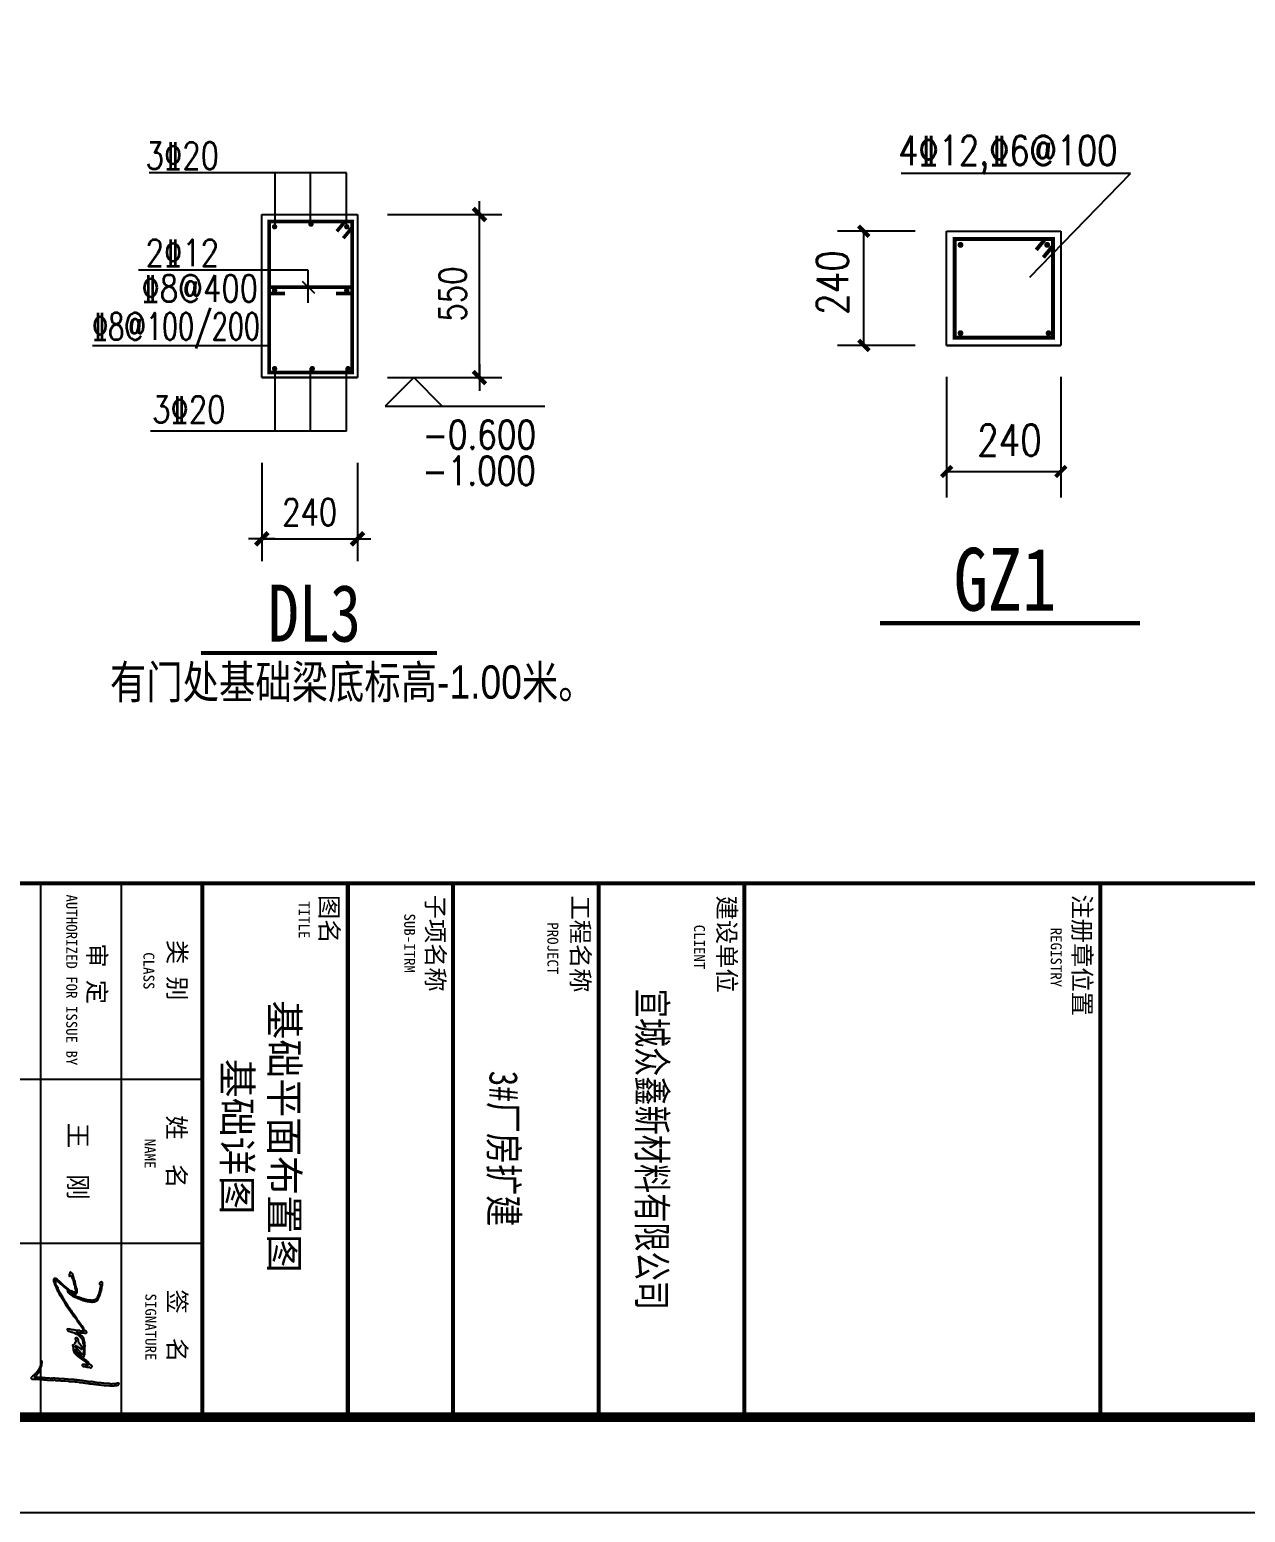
# Model space of a CAD drawing. Extents: x 40002367 to 40460080, y 192184 to 372766.
# Drawn here: x 40032186 to 40057730, y 253966 to 285123 of the extents above; entities that cross this region are included whole.
import ezdxf
from ezdxf.enums import TextEntityAlignment as Align

# ---------------------------------------------------------------- set-up
doc = ezdxf.new("R2010")
doc.units = 0
doc.header["$LTSCALE"] = 1000
doc.header["$MEASUREMENT"] = 0
doc.layers.get('0').update_dxf_attribs({"linetype": 'CONTINUOUS'})
doc.layers.get('DEFPOINTS').update_dxf_attribs({"linetype": 'CONTINUOUS'})
for name, color, linetype in [('205', 253, 'CONTINUOUS'), ('BD', 255, 'CONTINUOUS'), ('OR', 7, 'CONTINUOUS'), ('PUB_DIM', 3, 'CONTINUOUS'), ('PUB_HZ', 7, 'CONTINUOUS'), ('PUB_TAB', 7, 'CONTINUOUS'), ('PUB_TEXT', 7, 'CONTINUOUS'), ('PUB_TITLE', 4, 'CONTINUOUS'), ('PUB_WZ', 7, 'CONTINUOUS')]:
    doc.layers.add(name, color=color, linetype=linetype)
doc.styles.add('-ARIAL', font='arial.ttf', dxfattribs={"width": 0.8})
doc.styles.add('-宋体', font='', dxfattribs={"width": 0.8})
doc.styles.add('_HZTXT', font='txt.shx', dxfattribs={"width": 0.8, "bigfont": 'hztxt.shx'})
doc.styles.add('DIM_FONT', font='SIMPLEX.shx', dxfattribs={"width": 0.8})
doc.styles.add('STYLE-黑体', font='simhei.ttf')
doc.styles.add('TQ', font='')
doc.styles.get('-宋体').set_extended_font_data('SimSun')
doc.styles.get('TQ').set_extended_font_data('SimSun')

# ---------------------------------------------------------------- blocks, each defined once
blk = doc.blocks.new('_ArchTick')
at = {"color": 0, "linetype": 'ByBlock', "const_width": 0.4}
blk.add_lwpolyline([(-0.5, -0.5), (0.5, 0.5)], dxfattribs=at)
blk = doc.blocks.new('WG')
at = {"color": 247}
for points in [[(26645151, 433029), (26645155, 433027), (26645157, 433022), (26645155, 433018), (26645174, 433016), (26645183, 433014), (26645201, 433008), (26645241, 432996), (26645260, 432989), (26645299, 432972), (26645328, 432957), (26645342, 432948), (26645367, 432929), (26645384, 432917), (26645393, 432912), (26645409, 432899), (26645427, 432882), (26645435, 432873), (26645453, 432856), (26645467, 432831), (26645476, 432819), (26645495, 432797), (26645503, 432795), (26645509, 432796), (26645515, 432801), (26645521, 432807), (26645524, 432810), (26645530, 432816), (26645530, 432838), (26645530, 432850), (26645530, 432872), (26645532, 432872), (26645532, 432872), (26645534, 432872), (26645534, 432911), (26645534, 432930), (26645534, 432968), (26645537, 432981), (26645539, 432988), (26645542, 433001), (26645542, 433028), (26645542, 433041), (26645542, 433068), (26645544, 433068), (26645545, 433068), (26645547, 433068), (26645547, 433096), (26645547, 433111), (26645547, 433139), (26645548, 433139), (26645549, 433139), (26645551, 433139), (26645551, 433184), (26645551, 433206), (26645551, 433251), (26645557, 433257), (26645558, 433266), (26645553, 433272), (26645550, 433292), (26645551, 433304), (26645559, 433322), (26645559, 433349), (26645559, 433362), (26645559, 433389), (26645561, 433389), (26645562, 433389), (26645563, 433389), (26645563, 433394), (26645563, 433397), (26645563, 433402), (26645564, 433415), (26645565, 433422), (26645565, 433435), (26645569, 433488), (26645570, 433515), (26645574, 433568), (26645572, 433582), (26645573, 433590), (26645580, 433602), (26645580, 433632), (26645580, 433647), (26645580, 433677), (26645582, 433677), (26645582, 433677), (26645584, 433677), (26645584, 433697), (26645584, 433707), (26645584, 433727), (26645586, 433727), (26645587, 433727), (26645588, 433727), (26645588, 433743), (26645588, 433752), (26645588, 433768), (26645599, 433806), (26645602, 433825), (26645603, 433864), (26645606, 433884), (26645608, 433894), (26645611, 433914), (26645613, 433927), (26645614, 433934), (26645615, 433947), (26645619, 433967), (26645620, 433977), (26645624, 433997), (26645623, 434011), (26645624, 434019), (26645630, 434031), (26645630, 434056), (26645630, 434068), (26645630, 434093), (26645633, 434102), (26645635, 434106), (26645638, 434114), (26645638, 434136), (26645639, 434147), (26645645, 434168), (26645648, 434186), (26645648, 434196), (26645647, 434214), (26645653, 434228), (26645654, 434237), (26645653, 434252), (26645656, 434278), (26645658, 434292), (26645661, 434318), (26645662, 434325), (26645662, 434328), (26645663, 434335), (26645663, 434348), (26645663, 434355), (26645663, 434368), (26645665, 434368), (26645666, 434368), (26645667, 434368), (26645667, 434402), (26645667, 434418), (26645667, 434452), (26645669, 434452), (26645670, 434452), (26645672, 434452), (26645672, 434490), (26645672, 434509), (26645672, 434548), (26645670, 434548), (26645669, 434548), (26645667, 434548), (26645667, 434566), (26645667, 434575), (26645667, 434593), (26645664, 434598), (26645662, 434601), (26645659, 434606), (26645660, 434618), (26645658, 434624), (26645653, 434635), (26645645, 434642), (26645640, 434644), (26645630, 434646), (26645625, 434643), (26645623, 434642), (26645617, 434639), (26645614, 434630), (26645613, 434624), (26645615, 434614), (26645621, 434594), (26645624, 434584), (26645630, 434564), (26645630, 434539), (26645630, 434527), (26645630, 434502), (26645637, 434494), (26645637, 434485), (26645632, 434477), (26645632, 434462), (26645631, 434454), (26645626, 434439), (26645626, 434408), (26645626, 434392), (26645626, 434360), (26645622, 434345), (26645621, 434338), (26645617, 434323), (26645617, 434306), (26645617, 434298), (26645617, 434281), (26645614, 434274), (26645612, 434271), (26645609, 434264), (26645609, 434233), (26645609, 434217), (26645609, 434185), (26645604, 434176), (26645602, 434170), (26645603, 434160), (26645600, 434143), (26645598, 434135), (26645595, 434118), (26645594, 434114), (26645593, 434112), (26645592, 434108), (26645592, 434095), (26645592, 434089), (26645592, 434077), (26645585, 434067), (26645585, 434058), (26645590, 434048), (26645593, 434043), (26645593, 434039), (26645590, 434035), (26645587, 434015), (26645585, 434005), (26645582, 433985), (26645580, 433977), (26645579, 433973), (26645578, 433964), (26645575, 433941), (26645573, 433929), (26645570, 433906), (26645571, 433896), (26645570, 433889), (26645563, 433881), (26645563, 433862), (26645563, 433853), (26645563, 433835), (26645560, 433828), (26645558, 433825), (26645555, 433818), (26645555, 433802), (26645555, 433793), (26645555, 433777), (26645552, 433763), (26645550, 433757), (26645547, 433743), (26645547, 433727), (26645547, 433718), (26645547, 433702), (26645545, 433702), (26645544, 433702), (26645542, 433702), (26645542, 433675), (26645542, 433662), (26645542, 433635), (26645541, 433635), (26645540, 433635), (26645538, 433635), (26645538, 433613), (26645538, 433602), (26645538, 433581), (26645535, 433567), (26645533, 433561), (26645530, 433547), (26645530, 433529), (26645530, 433520), (26645530, 433502), (26645528, 433502), (26645527, 433502), (26645526, 433502), (26645526, 433453), (26645526, 433429), (26645526, 433381), (26645524, 433381), (26645523, 433381), (26645522, 433381), (26645522, 433354), (26645522, 433341), (26645522, 433314), (26645514, 433290), (26645512, 433277), (26645513, 433251), (26645517, 433250), (26645518, 433246), (26645515, 433243), (26645516, 433221), (26645516, 433211), (26645513, 433189), (26645513, 433169), (26645513, 433159), (26645513, 433139), (26645512, 433139), (26645511, 433139), (26645509, 433139), (26645509, 433121), (26645509, 433111), (26645509, 433093), (26645507, 433093), (26645507, 433093), (26645505, 433093), (26645505, 433068), (26645505, 433056), (26645505, 433031), (26645503, 433031), (26645502, 433031), (26645501, 433031), (26645501, 432996), (26645501, 432978), (26645501, 432943), (26645499, 432943), (26645498, 432943), (26645497, 432943), (26645497, 432926), (26645497, 432918), (26645497, 432901), (26645491, 432898), (26645490, 432889), (26645495, 432885), (26645495, 432879), (26645490, 432873), (26645484, 432874), (26645471, 432895), (26645463, 432905), (26645445, 432922), (26645419, 432940), (26645406, 432950), (26645380, 432968), (26645361, 432975), (26645351, 432980), (26645334, 432991), (26645324, 432999), (26645318, 433002), (26645305, 433006), (26645289, 433007), (26645281, 433010), (26645267, 433018), (26645258, 433015), (26645251, 433016), (26645242, 433022), (26645229, 433022), (26645222, 433022), (26645209, 433022), (26645188, 433030), (26645177, 433032), (26645155, 433033), (26645153, 433031), (26645152, 433030)], [(26643288, 433637), (26643288, 433628), (26643289, 433623), (26643292, 433614), (26643304, 433612), (26643310, 433610), (26643321, 433604), (26643337, 433598), (26643346, 433597), (26643363, 433599), (26643367, 433601), (26643368, 433607), (26643365, 433610), (26643359, 433614), (26643356, 433619), (26643357, 433627), (26643359, 433631), (26643361, 433634), (26643363, 433639), (26643368, 433638), (26643373, 433640), (26643375, 433645), (26643389, 433650), (26643396, 433653), (26643409, 433662), (26643431, 433668), (26643442, 433673), (26643463, 433683), (26643483, 433687), (26643493, 433690), (26643513, 433697), (26643528, 433697), (26643536, 433698), (26643550, 433704), (26643564, 433707), (26643571, 433710), (26643584, 433718), (26643607, 433719), (26643620, 433721), (26643642, 433729), (26643667, 433732), (26643680, 433733), (26643705, 433731), (26643711, 433719), (26643712, 433710), (26643707, 433697), (26643686, 433655), (26643674, 433634), (26643646, 433595), (26643608, 433543), (26643587, 433517), (26643544, 433468), (26643501, 433423), (26643480, 433400), (26643438, 433354), (26643429, 433340), (26643425, 433333), (26643417, 433318), (26643415, 433305), (26643416, 433297), (26643421, 433285), (26643427, 433286), (26643431, 433284), (26643434, 433279), (26643438, 433278), (26643440, 433276), (26643442, 433272), (26643464, 433271), (26643475, 433273), (26643496, 433279), (26643526, 433288), (26643541, 433292), (26643571, 433302), (26643582, 433307), (26643587, 433310), (26643596, 433316), (26643624, 433327), (26643637, 433333), (26643663, 433347), (26643669, 433345), (26643674, 433347), (26643677, 433352), (26643692, 433360), (26643699, 433364), (26643713, 433374), (26643731, 433379), (26643741, 433384), (26643755, 433397), (26643761, 433396), (26643767, 433398), (26643771, 433404), (26643787, 433413), (26643795, 433419), (26643809, 433431), (26643823, 433435), (26643831, 433439), (26643842, 433449), (26643851, 433454), (26643855, 433457), (26643861, 433464), (26643870, 433463), (26643876, 433466), (26643882, 433472), (26643896, 433480), (26643904, 433485), (26643917, 433495), (26643976, 433530), (26644004, 433550), (26644059, 433591), (26644082, 433604), (26644093, 433611), (26644113, 433629), (26644180, 433674), (26644213, 433698), (26644276, 433750), (26644297, 433761), (26644307, 433768), (26644326, 433783), (26644389, 433827), (26644421, 433849), (26644484, 433893), (26644495, 433896), (26644501, 433900), (26644507, 433910), (26644514, 433910), (26644518, 433910), (26644526, 433910), (26644528, 433906), (26644526, 433899), (26644521, 433897), (26644521, 433877), (26644521, 433867), (26644521, 433847), (26644512, 433824), (26644510, 433810), (26644511, 433785), (26644511, 433761), (26644509, 433749), (26644503, 433727), (26644500, 433713), (26644499, 433707), (26644498, 433693), (26644495, 433670), (26644493, 433658), (26644490, 433635), (26644484, 433610), (26644481, 433598), (26644478, 433572), (26644480, 433568), (26644482, 433565), (26644484, 433560), (26644491, 433557), (26644497, 433559), (26644503, 433564), (26644513, 433570), (26644517, 433574), (26644526, 433583), (26644524, 433597), (26644526, 433605), (26644532, 433618), (26644537, 433632), (26644539, 433638), (26644544, 433652), (26644549, 433674), (26644553, 433685), (26644561, 433706), (26644580, 433742), (26644591, 433760), (26644615, 433793), (26644617, 433796), (26644618, 433798), (26644619, 433802), (26644640, 433822), (26644651, 433833), (26644671, 433854), (26644677, 433855), (26644680, 433857), (26644684, 433862), (26644701, 433870), (26644709, 433875), (26644726, 433883), (26644731, 433882), (26644735, 433884), (26644738, 433889), (26644758, 433888), (26644768, 433889), (26644788, 433893), (26644788, 433895), (26644788, 433896), (26644788, 433897), (26644806, 433897), (26644816, 433897), (26644834, 433897), (26644839, 433891), (26644848, 433890), (26644855, 433895), (26644911, 433898), (26644940, 433898), (26644996, 433893), (26645002, 433888), (26645006, 433886), (26645013, 433885), (26645015, 433878), (26645013, 433872), (26645007, 433868), (26644968, 433832), (26644948, 433815), (26644909, 433779), (26644909, 433776), (26644909, 433775), (26644909, 433772), (26644884, 433757), (26644872, 433748), (26644851, 433727), (26644844, 433725), (26644839, 433726), (26644834, 433731), (26644831, 433738), (26644833, 433744), (26644838, 433750), (26644858, 433785), (26644868, 433802), (26644888, 433837), (26644893, 433842), (26644896, 433845), (26644901, 433850), (26644902, 433859), (26644901, 433864), (26644896, 433872), (26644888, 433877), (26644881, 433878), (26644871, 433875), (26644864, 433873), (26644860, 433871), (26644855, 433866), (26644844, 433861), (26644839, 433857), (26644830, 433850), (26644802, 433827), (26644786, 433817), (26644755, 433800), (26644748, 433798), (26644745, 433795), (26644742, 433789), (26644723, 433792), (26644712, 433793), (26644692, 433791), (26644681, 433783), (26644676, 433778), (26644667, 433768), (26644663, 433757), (26644662, 433750), (26644665, 433739), (26644670, 433731), (26644675, 433728), (26644684, 433727), (26644698, 433731), (26644704, 433733), (26644717, 433739), (26644732, 433741), (26644741, 433739), (26644755, 433733), (26644780, 433719), (26644792, 433711), (26644813, 433691), (26644817, 433684), (26644819, 433680), (26644821, 433672), (26644835, 433671), (26644843, 433673), (26644855, 433679), (26644871, 433682), (26644880, 433682), (26644896, 433681), (26644922, 433685), (26644935, 433689), (26644959, 433700), (26644983, 433713), (26644994, 433722), (26645013, 433741), (26645013, 433746), (26645014, 433748), (26645017, 433752), (26645031, 433757), (26645038, 433762), (26645047, 433775), (26645090, 433832), (26645112, 433860), (26645155, 433918), (26645169, 433942), (26645178, 433954), (26645199, 433972), (26645212, 433984), (26645219, 433989), (26645234, 433997), (26645237, 433995), (26645239, 433994), (26645242, 433993), (26645244, 433978), (26645243, 433970), (26645236, 433956), (26645233, 433950), (26645230, 433948), (26645226, 433943), (26645229, 433939), (26645227, 433933), (26645222, 433931), (26645222, 433912), (26645222, 433902), (26645222, 433883), (26645226, 433879), (26645228, 433877), (26645232, 433872), (26645240, 433870), (26645246, 433871), (26645253, 433877), (26645258, 433880), (26645260, 433883), (26645263, 433889), (26645264, 433894), (26645264, 433897), (26645265, 433902), (26645269, 433922), (26645270, 433932), (26645274, 433952), (26645274, 433961), (26645277, 433967), (26645284, 433972), (26645284, 433994), (26645284, 434005), (26645284, 434027), (26645291, 434040), (26645293, 434049), (26645292, 434064), (26645287, 434067), (26645285, 434071), (26645284, 434077), (26645276, 434079), (26645272, 434080), (26645263, 434079), (26645256, 434077), (26645253, 434075), (26645247, 434073), (26645248, 434067), (26645245, 434063), (26645240, 434060), (26645238, 434057), (26645237, 434055), (26645236, 434052), (26645220, 434036), (26645212, 434028), (26645197, 434012), (26645174, 433999), (26645164, 433989), (26645149, 433968), (26645112, 433913), (26645092, 433886), (26645049, 433835), (26645019, 433800), (26645004, 433782), (26644974, 433747), (26644963, 433744), (26644958, 433741), (26644951, 433733), (26644938, 433727), (26644931, 433724), (26644917, 433720), (26644915, 433723), (26644912, 433724), (26644909, 433722), (26644913, 433734), (26644917, 433740), (26644928, 433747), (26644930, 433747), (26644932, 433747), (26644934, 433750), (26644959, 433775), (26644971, 433787), (26644996, 433812), (26645000, 433814), (26645002, 433815), (26645005, 433816), (26645027, 433839), (26645039, 433850), (26645061, 433872), (26645061, 433877), (26645063, 433880), (26645067, 433881), (26645070, 433890), (26645069, 433896), (26645063, 433904), (26645050, 433911), (26645043, 433915), (26645030, 433922), (26645023, 433920), (26645018, 433921), (26645013, 433927), (26644996, 433927), (26644988, 433927), (26644971, 433927), (26644971, 433928), (26644971, 433929), (26644971, 433931), (26644918, 433931), (26644891, 433931), (26644838, 433931), (26644837, 433934), (26644832, 433935), (26644830, 433933), (26644810, 433930), (26644800, 433929), (26644780, 433931), (26644755, 433926), (26644742, 433923), (26644717, 433916), (26644694, 433910), (26644682, 433905), (26644661, 433893), (26644657, 433890), (26644655, 433889), (26644651, 433887), (26644633, 433870), (26644624, 433861), (26644607, 433843), (26644598, 433829), (26644592, 433822), (26644580, 433810), (26644582, 433804), (26644580, 433799), (26644576, 433795), (26644568, 433781), (26644564, 433774), (26644557, 433760), (26644553, 433760), (26644551, 433760), (26644546, 433760), (26644544, 433766), (26644545, 433772), (26644551, 433777), (26644551, 433793), (26644551, 433802), (26644551, 433818), (26644554, 433832), (26644556, 433838), (26644559, 433852), (26644559, 433862), (26644559, 433868), (26644559, 433879), (26644560, 433885), (26644560, 433887), (26644561, 433893), (26644563, 433911), (26644565, 433920), (26644567, 433937), (26644567, 433948), (26644565, 433954), (26644559, 433962), (26644554, 433967), (26644549, 433968), (26644542, 433966), (26644540, 433964), (26644537, 433963), (26644534, 433964), (26644527, 433948), (26644521, 433941), (26644507, 433931), (26644490, 433922), (26644481, 433917), (26644467, 433904), (26644414, 433869), (26644389, 433850), (26644338, 433812), (26644314, 433796), (26644302, 433787), (26644280, 433768), (26644265, 433764), (26644258, 433760), (26644246, 433750), (26644209, 433723), (26644190, 433709), (26644155, 433681), (26644140, 433676), (26644133, 433672), (26644121, 433662), (26644097, 433646), (26644085, 433637), (26644063, 433618), (26644044, 433612), (26644034, 433606), (26644019, 433593), (26643980, 433571), (26643961, 433558), (26643925, 433531), (26643907, 433524), (26643899, 433520), (26643884, 433508), (26643822, 433471), (26643791, 433453), (26643730, 433416), (26643703, 433403), (26643690, 433396), (26643663, 433383), (26643654, 433375), (26643649, 433372), (26643638, 433368), (26643624, 433368), (26643616, 433365), (26643605, 433358), (26643577, 433342), (26643563, 433335), (26643534, 433322), (26643516, 433321), (26643507, 433318), (26643492, 433310), (26643475, 433310), (26643467, 433309), (26643450, 433306), (26643448, 433313), (26643450, 433318), (26643454, 433324), (26643468, 433338), (26643473, 433347), (26643482, 433364), (26643500, 433382), (26643509, 433392), (26643527, 433410), (26643551, 433441), (26643563, 433456), (26643590, 433485), (26643592, 433485), (26643594, 433485), (26643596, 433485), (26643595, 433490), (26643597, 433495), (26643602, 433497), (26643640, 433547), (26643659, 433572), (26643696, 433622), (26643715, 433656), (26643724, 433672), (26643742, 433706), (26643744, 433722), (26643743, 433730), (26643738, 433745), (26643732, 433751), (26643729, 433754), (26643723, 433760), (26643718, 433757), (26643712, 433759), (26643709, 433764), (26643685, 433764), (26643674, 433764), (26643650, 433764), (26643616, 433753), (26643598, 433749), (26643563, 433741), (26643536, 433735), (26643523, 433731), (26643496, 433725), (26643482, 433724), (26643475, 433722), (26643463, 433716), (26643429, 433703), (26643411, 433697), (26643375, 433689), (26643348, 433683), (26643334, 433676), (26643311, 433660), (26643302, 433651), (26643297, 433646)], [(26643492, 434287), (26643490, 434279), (26643491, 434273), (26643496, 434266), (26643503, 434252), (26643508, 434246), (26643519, 434235), (26643523, 434234), (26643525, 434233), (26643529, 434233), (26643532, 434236), (26643535, 434236), (26643538, 434235), (26643536, 434242), (26643538, 434248), (26643544, 434252), (26643551, 434258), (26643559, 434258), (26643567, 434254), (26643611, 434249), (26643632, 434246), (26643675, 434237), (26643733, 434221), (26643762, 434211), (26643817, 434187), (26643837, 434177), (26643847, 434169), (26643861, 434152), (26643865, 434139), (26643868, 434133), (26643875, 434123), (26643875, 434107), (26643876, 434100), (26643880, 434085), (26643877, 434065), (26643876, 434055), (26643873, 434035), (26643872, 434028), (26643872, 434025), (26643871, 434018), (26643871, 434005), (26643871, 433998), (26643871, 433985), (26643868, 433980), (26643866, 433977), (26643863, 433972), (26643861, 433952), (26643859, 433942), (26643855, 433922), (26643848, 433900), (26643844, 433889), (26643834, 433868), (26643834, 433856), (26643833, 433850), (26643827, 433839), (26643808, 433792), (26643800, 433768), (26643784, 433720), (26643769, 433687), (26643760, 433670), (26643740, 433639), (26643727, 433618), (26643719, 433607), (26643702, 433589), (26643694, 433588), (26643687, 433581), (26643688, 433572), (26643682, 433573), (26643678, 433571), (26643675, 433566), (26643676, 433562), (26643680, 433560), (26643684, 433562), (26643688, 433566), (26643690, 433568), (26643694, 433572), (26643703, 433572), (26643709, 433574), (26643715, 433581), (26643744, 433616), (26643759, 433634), (26643788, 433670), (26643787, 433679), (26643790, 433685), (26643796, 433691), (26643807, 433720), (26643813, 433733), (26643827, 433760), (26643829, 433769), (26643831, 433774), (26643838, 433781), (26643838, 433795), (26643839, 433802), (26643846, 433814), (26643859, 433846), (26643865, 433862), (26643880, 433893), (26643883, 433915), (26643886, 433926), (26643894, 433947), (26643899, 433979), (26643902, 433995), (26643907, 434027), (26643910, 434045), (26643910, 434054), (26643909, 434073), (26643915, 434078), (26643916, 434087), (26643911, 434093), (26643909, 434119), (26643906, 434132), (26643896, 434156), (26643890, 434168), (26643886, 434174), (26643877, 434185), (26643875, 434190), (26643873, 434192), (26643871, 434198), (26643857, 434203), (26643850, 434207), (26643838, 434216), (26643821, 434225), (26643813, 434229), (26643796, 434237), (26643781, 434240), (26643773, 434242), (26643759, 434250), (26643751, 434251), (26643747, 434253), (26643742, 434258), (26643724, 434260), (26643714, 434262), (26643696, 434266), (26643684, 434269), (26643678, 434271), (26643667, 434277), (26643654, 434276), (26643646, 434277), (26643634, 434283), (26643617, 434286), (26643609, 434287), (26643592, 434285), (26643587, 434288), (26643585, 434290), (26643580, 434293), (26643572, 434290), (26643565, 434292), (26643559, 434298), (26643536, 434298), (26643525, 434298), (26643502, 434298), (26643498, 434293), (26643496, 434291)]]:
    blk.add_lwpolyline(points, close=True, dxfattribs=at)
blk = doc.blocks.new('tk0')
h = blk.add_hatch(color=247)
h.paths.add_polyline_path([(32858670, -1251955), (32858652, -1251951), (32858640, -1251948), (32858634, -1251946), (32858623, -1251940), (32858609, -1251941), (32858601, -1251940), (32858589, -1251934), (32858573, -1251931), (32858564, -1251930), (32858547, -1251932), (32858542, -1251929), (32858540, -1251927), (32858535, -1251924), (32858527, -1251927), (32858520, -1251925), (32858514, -1251919), (32858492, -1251919), (32858480, -1251919), (32858458, -1251919), (32858454, -1251924), (32858452, -1251926), (32858447, -1251930), (32858445, -1251938), (32858446, -1251944), (32858452, -1251951), (32858458, -1251965), (32858463, -1251971), (32858475, -1251982), (32858479, -1251983), (32858481, -1251984), (32858485, -1251984), (32858487, -1251981), (32858490, -1251981), (32858493, -1251982), (32858492, -1251975), (32858494, -1251969), (32858500, -1251965), (32858507, -1251959), (32858515, -1251958), (32858522, -1251963), (32858566, -1251968), (32858588, -1251971), (32858631, -1251980), (32858689, -1251996), (32858717, -1252006), (32858773, -1252030), (32858793, -1252040), (32858802, -1252048), (32858816, -1252065), (32858821, -1252078), (32858824, -1252084), (32858831, -1252094), (32858831, -1252110), (32858832, -1252117), (32858835, -1252132), (32858833, -1252152), (32858831, -1252162), (32858829, -1252182), (32858828, -1252189), (32858828, -1252192), (32858827, -1252199), (32858827, -1252212), (32858827, -1252219), (32858827, -1252232), (32858823, -1252237), (32858822, -1252239), (32858818, -1252244), (32858817, -1252265), (32858815, -1252275), (32858810, -1252294), (32858803, -1252317), (32858799, -1252328), (32858789, -1252349), (32858790, -1252361), (32858788, -1252367), (32858783, -1252378), (32858764, -1252425), (32858755, -1252449), (32858739, -1252497), (32858724, -1252530), (32858715, -1252547), (32858695, -1252578), (32858683, -1252599), (32858675, -1252610), (32858658, -1252628), (32858649, -1252629), (32858643, -1252636), (32858643, -1252645), (32858638, -1252644), (32858633, -1252646), (32858631, -1252651), (32858632, -1252654), (32858636, -1252657), (32858639, -1252655), (32858643, -1252651), (32858645, -1252649), (32858650, -1252645), (32858659, -1252645), (32858664, -1252643), (32858670, -1252636), (32858700, -1252601), (32858714, -1252583), (32858743, -1252547), (32858743, -1252538), (32858745, -1252532), (32858752, -1252526), (32858762, -1252497), (32858768, -1252483), (32858783, -1252457), (32858784, -1252448), (32858787, -1252443), (32858793, -1252436), (32858793, -1252422), (32858795, -1252415), (32858802, -1252403), (32858814, -1252371), (32858821, -1252355), (32858835, -1252324), (32858839, -1252302), (32858842, -1252291), (32858850, -1252269), (32858855, -1252238), (32858857, -1252222), (32858862, -1252190), (32858865, -1252172), (32858866, -1252163), (32858864, -1252144), (32858871, -1252139), (32858871, -1252130), (32858866, -1252124), (32858865, -1252098), (32858862, -1252085), (32858852, -1252061), (32858846, -1252049), (32858842, -1252042), (32858833, -1252032), (32858830, -1252027), (32858829, -1252025), (32858827, -1252019), (32858812, -1252014), (32858805, -1252010), (32858793, -1252001), (32858777, -1251992), (32858768, -1251988), (32858752, -1251980), (32858736, -1251977), (32858728, -1251975), (32858714, -1251967), (32858707, -1251966), (32858703, -1251964), (32858698, -1251959), (32858679, -1251957)])
h.paths.add_polyline_path([(32858641, -1252453), (32858629, -1252453), (32858606, -1252453), (32858571, -1252464), (32858554, -1252468), (32858518, -1252476), (32858492, -1252482), (32858478, -1252486), (32858452, -1252492), (32858438, -1252493), (32858431, -1252495), (32858418, -1252501), (32858384, -1252514), (32858366, -1252520), (32858331, -1252528), (32858303, -1252534), (32858289, -1252541), (32858266, -1252557), (32858257, -1252566), (32858252, -1252571), (32858243, -1252580), (32858244, -1252589), (32858244, -1252594), (32858247, -1252603), (32858260, -1252605), (32858266, -1252607), (32858277, -1252613), (32858292, -1252619), (32858302, -1252620), (32858318, -1252617), (32858322, -1252616), (32858323, -1252610), (32858320, -1252607), (32858314, -1252603), (32858312, -1252598), (32858312, -1252590), (32858315, -1252586), (32858316, -1252583), (32858318, -1252578), (32858324, -1252579), (32858328, -1252577), (32858331, -1252572), (32858345, -1252567), (32858352, -1252564), (32858364, -1252555), (32858386, -1252549), (32858397, -1252544), (32858418, -1252534), (32858439, -1252530), (32858449, -1252527), (32858468, -1252520), (32858484, -1252520), (32858492, -1252519), (32858506, -1252513), (32858520, -1252510), (32858527, -1252506), (32858539, -1252499), (32858563, -1252498), (32858575, -1252496), (32858598, -1252488), (32858622, -1252485), (32858635, -1252484), (32858660, -1252486), (32858667, -1252498), (32858667, -1252507), (32858662, -1252520), (32858642, -1252562), (32858629, -1252583), (32858602, -1252622), (32858563, -1252674), (32858543, -1252700), (32858500, -1252749), (32858457, -1252794), (32858436, -1252817), (32858393, -1252863), (32858385, -1252877), (32858380, -1252884), (32858372, -1252899), (32858370, -1252912), (32858371, -1252920), (32858377, -1252932), (32858382, -1252931), (32858387, -1252933), (32858389, -1252938), (32858393, -1252939), (32858396, -1252941), (32858397, -1252945), (32858419, -1252946), (32858431, -1252944), (32858452, -1252938), (32858482, -1252929), (32858497, -1252925), (32858527, -1252915), (32858537, -1252910), (32858542, -1252907), (32858552, -1252901), (32858579, -1252890), (32858593, -1252884), (32858618, -1252870), (32858624, -1252872), (32858629, -1252870), (32858633, -1252865), (32858648, -1252857), (32858655, -1252853), (32858668, -1252842), (32858687, -1252838), (32858696, -1252833), (32858710, -1252820), (32858717, -1252821), (32858723, -1252819), (32858727, -1252813), (32858743, -1252804), (32858750, -1252798), (32858764, -1252786), (32858779, -1252782), (32858786, -1252778), (32858798, -1252767), (32858806, -1252763), (32858810, -1252760), (32858816, -1252753), (32858825, -1252754), (32858831, -1252751), (32858837, -1252745), (32858852, -1252736), (32858859, -1252732), (32858873, -1252722), (32858931, -1252687), (32858960, -1252667), (32859014, -1252626), (32859037, -1252613), (32859048, -1252605), (32859068, -1252588), (32859136, -1252543), (32859168, -1252519), (32859231, -1252467), (32859252, -1252456), (32859262, -1252449), (32859281, -1252434), (32859345, -1252390), (32859376, -1252368), (32859439, -1252324), (32859450, -1252321), (32859457, -1252317), (32859462, -1252307), (32859470, -1252307), (32859474, -1252307), (32859481, -1252307), (32859484, -1252311), (32859482, -1252318), (32859477, -1252319), (32859477, -1252339), (32859477, -1252349), (32859477, -1252369), (32859468, -1252393), (32859466, -1252407), (32859466, -1252432), (32859467, -1252456), (32859465, -1252468), (32859458, -1252490), (32859455, -1252503), (32859454, -1252510), (32859454, -1252524), (32859451, -1252547), (32859449, -1252559), (32859446, -1252582), (32859439, -1252607), (32859437, -1252619), (32859433, -1252645), (32859436, -1252649), (32859437, -1252652), (32859439, -1252657), (32859447, -1252660), (32859453, -1252658), (32859458, -1252653), (32859468, -1252647), (32859473, -1252643), (32859481, -1252634), (32859480, -1252620), (32859481, -1252612), (32859487, -1252599), (32859492, -1252585), (32859495, -1252579), (32859500, -1252565), (32859505, -1252543), (32859508, -1252532), (32859516, -1252511), (32859536, -1252475), (32859546, -1252457), (32859571, -1252424), (32859573, -1252421), (32859574, -1252419), (32859575, -1252415), (32859596, -1252394), (32859606, -1252384), (32859627, -1252363), (32859633, -1252362), (32859636, -1252360), (32859639, -1252355), (32859656, -1252347), (32859664, -1252342), (32859681, -1252334), (32859687, -1252335), (32859691, -1252333), (32859694, -1252328), (32859714, -1252329), (32859724, -1252328), (32859744, -1252324), (32859744, -1252322), (32859744, -1252321), (32859744, -1252319), (32859762, -1252319), (32859771, -1252319), (32859789, -1252319), (32859795, -1252326), (32859804, -1252327), (32859810, -1252322), (32859867, -1252319), (32859895, -1252319), (32859952, -1252324), (32859958, -1252329), (32859961, -1252331), (32859969, -1252332), (32859970, -1252339), (32859968, -1252345), (32859962, -1252349), (32859923, -1252384), (32859904, -1252402), (32859864, -1252438), (32859864, -1252441), (32859864, -1252442), (32859864, -1252444), (32859839, -1252460), (32859827, -1252469), (32859806, -1252490), (32859799, -1252492), (32859795, -1252491), (32859789, -1252486), (32859787, -1252479), (32859788, -1252473), (32859794, -1252467), (32859813, -1252432), (32859823, -1252415), (32859844, -1252380), (32859849, -1252375), (32859851, -1252372), (32859856, -1252367), (32859857, -1252358), (32859856, -1252353), (32859852, -1252344), (32859843, -1252340), (32859836, -1252339), (32859827, -1252342), (32859820, -1252344), (32859816, -1252346), (32859810, -1252351), (32859800, -1252356), (32859794, -1252360), (32859785, -1252367), (32859757, -1252390), (32859742, -1252400), (32859710, -1252417), (32859704, -1252419), (32859700, -1252422), (32859698, -1252428), (32859678, -1252425), (32859668, -1252424), (32859648, -1252426), (32859637, -1252434), (32859632, -1252439), (32859623, -1252449), (32859618, -1252459), (32859618, -1252466), (32859621, -1252478), (32859625, -1252486), (32859630, -1252489), (32859639, -1252490), (32859653, -1252486), (32859660, -1252484), (32859673, -1252478), (32859688, -1252476), (32859696, -1252478), (32859710, -1252484), (32859735, -1252498), (32859747, -1252506), (32859769, -1252526), (32859773, -1252533), (32859775, -1252537), (32859777, -1252545), (32859790, -1252546), (32859798, -1252544), (32859810, -1252538), (32859827, -1252535), (32859835, -1252535), (32859852, -1252536), (32859878, -1252532), (32859891, -1252528), (32859914, -1252517), (32859938, -1252503), (32859949, -1252495), (32859969, -1252476), (32859969, -1252471), (32859970, -1252469), (32859973, -1252465), (32859987, -1252460), (32859994, -1252455), (32860002, -1252442), (32860043, -1252389), (32860043, -1252337), (32860004, -1252382), (32859974, -1252417), (32859959, -1252435), (32859929, -1252469), (32859919, -1252473), (32859914, -1252476), (32859906, -1252484), (32859893, -1252490), (32859887, -1252493), (32859873, -1252497), (32859871, -1252494), (32859868, -1252493), (32859864, -1252494), (32859868, -1252483), (32859873, -1252477), (32859883, -1252469), (32859886, -1252470), (32859888, -1252470), (32859889, -1252467), (32859914, -1252442), (32859927, -1252430), (32859952, -1252405), (32859955, -1252403), (32859957, -1252402), (32859960, -1252401), (32859983, -1252378), (32859994, -1252367), (32860017, -1252344), (32860017, -1252340), (32860019, -1252337), (32860023, -1252336), (32860025, -1252327), (32860024, -1252321), (32860019, -1252313), (32860005, -1252306), (32859999, -1252302), (32859985, -1252294), (32859979, -1252297), (32859973, -1252296), (32859969, -1252290), (32859952, -1252290), (32859944, -1252290), (32859927, -1252290), (32859927, -1252289), (32859927, -1252288), (32859927, -1252286), (32859874, -1252286), (32859847, -1252286), (32859794, -1252286), (32859792, -1252283), (32859788, -1252282), (32859785, -1252284), (32859766, -1252287), (32859755, -1252288), (32859735, -1252286), (32859710, -1252291), (32859698, -1252294), (32859673, -1252301), (32859649, -1252307), (32859638, -1252312), (32859616, -1252324), (32859613, -1252327), (32859611, -1252328), (32859606, -1252330), (32859589, -1252347), (32859580, -1252356), (32859562, -1252374), (32859553, -1252388), (32859548, -1252395), (32859535, -1252407), (32859537, -1252413), (32859536, -1252418), (32859531, -1252422), (32859524, -1252436), (32859520, -1252443), (32859512, -1252457), (32859508, -1252457), (32859506, -1252457), (32859502, -1252457), (32859499, -1252451), (32859501, -1252445), (32859506, -1252440), (32859506, -1252424), (32859506, -1252415), (32859506, -1252399), (32859509, -1252385), (32859511, -1252379), (32859514, -1252365), (32859514, -1252354), (32859514, -1252349), (32859514, -1252338), (32859515, -1252332), (32859516, -1252329), (32859516, -1252324), (32859519, -1252306), (32859520, -1252297), (32859523, -1252280), (32859523, -1252269), (32859521, -1252263), (32859514, -1252255), (32859509, -1252250), (32859504, -1252249), (32859498, -1252251), (32859496, -1252253), (32859493, -1252254), (32859489, -1252253), (32859483, -1252269), (32859476, -1252276), (32859462, -1252286), (32859445, -1252295), (32859437, -1252300), (32859423, -1252313), (32859370, -1252348), (32859344, -1252367), (32859293, -1252405), (32859269, -1252421), (32859258, -1252430), (32859235, -1252449), (32859220, -1252453), (32859213, -1252457), (32859202, -1252467), (32859164, -1252494), (32859146, -1252508), (32859110, -1252536), (32859095, -1252541), (32859088, -1252545), (32859077, -1252555), (32859052, -1252571), (32859041, -1252580), (32859018, -1252599), (32858999, -1252605), (32858990, -1252610), (32858975, -1252624), (32858935, -1252646), (32858916, -1252659), (32858881, -1252686), (32858863, -1252692), (32858854, -1252697), (32858839, -1252709), (32858778, -1252746), (32858747, -1252764), (32858685, -1252801), (32858658, -1252814), (32858645, -1252821), (32858618, -1252834), (32858609, -1252841), (32858604, -1252844), (32858593, -1252849), (32858579, -1252849), (32858572, -1252852), (32858560, -1252859), (32858532, -1252875), (32858518, -1252882), (32858489, -1252895), (32858472, -1252896), (32858463, -1252899), (32858447, -1252907), (32858431, -1252907), (32858422, -1252908), (32858406, -1252911), (32858404, -1252904), (32858405, -1252898), (32858410, -1252893), (32858423, -1252878), (32858429, -1252870), (32858437, -1252853), (32858455, -1252835), (32858465, -1252825), (32858483, -1252807), (32858506, -1252776), (32858519, -1252761), (32858545, -1252732), (32858548, -1252732), (32858549, -1252732), (32858552, -1252732), (32858551, -1252727), (32858553, -1252722), (32858558, -1252720), (32858596, -1252670), (32858615, -1252645), (32858652, -1252595), (32858670, -1252561), (32858679, -1252545), (32858698, -1252511), (32858699, -1252495), (32858698, -1252487), (32858693, -1252472), (32858688, -1252466), (32858685, -1252463), (32858679, -1252457), (32858673, -1252460), (32858667, -1252458), (32858664, -1252453)])
h.paths.add_polyline_path([(32860198, -1252224), (32860199, -1252239), (32860198, -1252247), (32860192, -1252261), (32860188, -1252267), (32860186, -1252269), (32860181, -1252274), (32860184, -1252278), (32860182, -1252284), (32860177, -1252286), (32860177, -1252305), (32860177, -1252315), (32860177, -1252334), (32860181, -1252338), (32860183, -1252340), (32860187, -1252344), (32860196, -1252347), (32860202, -1252345), (32860208, -1252340), (32860214, -1252336), (32860216, -1252334), (32860219, -1252328), (32860220, -1252323), (32860220, -1252320), (32860221, -1252315), (32860224, -1252295), (32860226, -1252285), (32860229, -1252265), (32860229, -1252256), (32860232, -1252250), (32860240, -1252244), (32860240, -1252223), (32860240, -1252212), (32860240, -1252190), (32860247, -1252177), (32860249, -1252168), (32860248, -1252153), (32860243, -1252150), (32860240, -1252146), (32860240, -1252140), (32860232, -1252138), (32860227, -1252137), (32860219, -1252138), (32860212, -1252140), (32860209, -1252142), (32860202, -1252144), (32860203, -1252150), (32860201, -1252154), (32860196, -1252157), (32860194, -1252160), (32860193, -1252162), (32860192, -1252165), (32860176, -1252181), (32860168, -1252189), (32860152, -1252205), (32860130, -1252218), (32860119, -1252227), (32860104, -1252249), (32860067, -1252304), (32860047, -1252331), (32860043, -1252337), (32860043, -1252389), (32860046, -1252385), (32860067, -1252356), (32860110, -1252299), (32860124, -1252275), (32860134, -1252263), (32860154, -1252244), (32860167, -1252233), (32860175, -1252228), (32860190, -1252219), (32860193, -1252222), (32860194, -1252222)])
h.paths.add_polyline_path([(32860540, -1252490), (32860541, -1252490), (32860542, -1252490), (32860544, -1252490), (32860544, -1252474), (32860544, -1252465), (32860544, -1252449), (32860554, -1252411), (32860557, -1252392), (32860558, -1252353), (32860562, -1252333), (32860563, -1252323), (32860567, -1252303), (32860568, -1252289), (32860569, -1252283), (32860571, -1252269), (32860574, -1252249), (32860576, -1252239), (32860579, -1252219), (32860578, -1252206), (32860580, -1252198), (32860585, -1252186), (32860585, -1252161), (32860585, -1252149), (32860585, -1252124), (32860589, -1252115), (32860590, -1252111), (32860594, -1252103), (32860593, -1252081), (32860595, -1252070), (32860600, -1252049), (32860603, -1252031), (32860604, -1252021), (32860602, -1252003), (32860608, -1251989), (32860610, -1251980), (32860608, -1251965), (32860612, -1251939), (32860613, -1251925), (32860617, -1251899), (32860618, -1251892), (32860618, -1251889), (32860619, -1251882), (32860619, -1251869), (32860619, -1251862), (32860619, -1251849), (32860620, -1251849), (32860621, -1251849), (32860623, -1251849), (32860623, -1251815), (32860623, -1251799), (32860623, -1251765), (32860625, -1251765), (32860625, -1251765), (32860627, -1251765), (32860627, -1251727), (32860627, -1251708), (32860627, -1251669), (32860625, -1251669), (32860625, -1251669), (32860623, -1251669), (32860623, -1251651), (32860623, -1251642), (32860623, -1251623), (32860620, -1251618), (32860618, -1251616), (32860615, -1251611), (32860615, -1251599), (32860614, -1251592), (32860608, -1251582), (32860601, -1251575), (32860595, -1251573), (32860585, -1251571), (32860581, -1251574), (32860578, -1251575), (32860573, -1251578), (32860569, -1251587), (32860569, -1251593), (32860571, -1251603), (32860577, -1251623), (32860579, -1251633), (32860585, -1251653), (32860585, -1251678), (32860585, -1251690), (32860585, -1251715), (32860592, -1251723), (32860593, -1251732), (32860588, -1251740), (32860588, -1251755), (32860586, -1251763), (32860581, -1251778), (32860581, -1251809), (32860581, -1251825), (32860581, -1251857), (32860578, -1251872), (32860576, -1251879), (32860573, -1251894), (32860573, -1251911), (32860573, -1251919), (32860573, -1251936), (32860570, -1251943), (32860568, -1251946), (32860565, -1251953), (32860565, -1251984), (32860565, -1252000), (32860565, -1252032), (32860559, -1252041), (32860558, -1252047), (32860558, -1252057), (32860555, -1252074), (32860553, -1252082), (32860550, -1252099), (32860549, -1252103), (32860549, -1252105), (32860548, -1252109), (32860548, -1252121), (32860548, -1252128), (32860548, -1252140), (32860541, -1252149), (32860540, -1252159), (32860546, -1252169), (32860548, -1252174), (32860548, -1252177), (32860546, -1252182), (32860543, -1252202), (32860541, -1252212), (32860538, -1252232), (32860536, -1252240), (32860535, -1252244), (32860533, -1252253), (32860530, -1252276), (32860528, -1252288), (32860525, -1252311), (32860527, -1252321), (32860525, -1252328), (32860519, -1252336), (32860519, -1252354), (32860519, -1252364), (32860519, -1252382), (32860515, -1252389), (32860514, -1252392), (32860510, -1252399), (32860510, -1252415), (32860510, -1252424), (32860510, -1252440), (32860507, -1252454), (32860505, -1252460), (32860502, -1252474), (32860502, -1252490), (32860502, -1252499), (32860502, -1252515), (32860500, -1252515), (32860500, -1252515), (32860498, -1252515), (32860498, -1252542), (32860498, -1252555), (32860498, -1252582), (32860496, -1252582), (32860495, -1252582), (32860494, -1252582), (32860494, -1252604), (32860494, -1252615), (32860494, -1252636), (32860490, -1252650), (32860489, -1252656), (32860485, -1252670), (32860485, -1252688), (32860485, -1252697), (32860485, -1252715), (32860484, -1252715), (32860483, -1252715), (32860481, -1252715), (32860481, -1252764), (32860481, -1252788), (32860481, -1252836), (32860480, -1252836), (32860479, -1252836), (32860477, -1252836), (32860477, -1252863), (32860477, -1252876), (32860477, -1252903), (32860469, -1252927), (32860468, -1252940), (32860469, -1252965), (32860472, -1252967), (32860473, -1252971), (32860471, -1252974), (32860472, -1252995), (32860471, -1253006), (32860469, -1253028), (32860469, -1253048), (32860469, -1253058), (32860469, -1253078), (32860467, -1253078), (32860466, -1253078), (32860465, -1253078), (32860465, -1253096), (32860465, -1253105), (32860465, -1253124), (32860463, -1253124), (32860462, -1253124), (32860460, -1253124), (32860460, -1253149), (32860460, -1253161), (32860460, -1253186), (32860459, -1253186), (32860458, -1253186), (32860456, -1253186), (32860456, -1253221), (32860456, -1253239), (32860456, -1253274), (32860455, -1253274), (32860454, -1253274), (32860452, -1253274), (32860452, -1253291), (32860452, -1253299), (32860452, -1253316), (32860446, -1253319), (32860445, -1253328), (32860450, -1253332), (32860451, -1253338), (32860445, -1253344), (32860440, -1253343), (32860426, -1253322), (32860418, -1253312), (32860400, -1253295), (32860374, -1253277), (32860361, -1253267), (32860335, -1253249), (32860316, -1253242), (32860307, -1253237), (32860290, -1253226), (32860279, -1253218), (32860273, -1253215), (32860260, -1253211), (32860245, -1253210), (32860236, -1253207), (32860223, -1253199), (32860213, -1253202), (32860206, -1253201), (32860198, -1253195), (32860185, -1253195), (32860178, -1253195), (32860165, -1253195), (32860144, -1253187), (32860132, -1253185), (32860110, -1253184), (32860109, -1253186), (32860108, -1253187), (32860106, -1253188), (32860110, -1253190), (32860112, -1253195), (32860110, -1253199), (32860129, -1253201), (32860139, -1253203), (32860156, -1253209), (32860196, -1253221), (32860216, -1253228), (32860254, -1253245), (32860283, -1253260), (32860297, -1253269), (32860323, -1253288), (32860340, -1253300), (32860348, -1253305), (32860365, -1253318), (32860382, -1253335), (32860391, -1253344), (32860408, -1253361), (32860423, -1253386), (32860431, -1253398), (32860450, -1253420), (32860458, -1253422), (32860464, -1253421), (32860471, -1253416), (32860477, -1253410), (32860480, -1253407), (32860485, -1253401), (32860485, -1253378), (32860485, -1253367), (32860485, -1253345), (32860487, -1253345), (32860488, -1253345), (32860490, -1253345), (32860490, -1253306), (32860490, -1253287), (32860490, -1253249), (32860493, -1253236), (32860495, -1253229), (32860498, -1253215), (32860498, -1253189), (32860498, -1253175), (32860498, -1253149), (32860500, -1253149), (32860500, -1253149), (32860502, -1253149), (32860502, -1253120), (32860502, -1253106), (32860502, -1253078), (32860504, -1253078), (32860505, -1253078), (32860506, -1253078), (32860506, -1253033), (32860506, -1253010), (32860506, -1252965), (32860513, -1252960), (32860514, -1252951), (32860508, -1252945), (32860505, -1252925), (32860507, -1252913), (32860515, -1252895), (32860515, -1252868), (32860515, -1252855), (32860515, -1252828), (32860516, -1252828), (32860517, -1252828), (32860519, -1252828), (32860519, -1252823), (32860519, -1252820), (32860519, -1252815), (32860520, -1252802), (32860520, -1252795), (32860521, -1252782), (32860524, -1252729), (32860526, -1252702), (32860529, -1252649), (32860527, -1252635), (32860529, -1252627), (32860535, -1252615), (32860535, -1252585), (32860535, -1252570), (32860535, -1252540), (32860537, -1252540), (32860538, -1252540), (32860540, -1252540), (32860540, -1252520), (32860540, -1252510)])
at = {"layer": 'PUB_TITLE'}
for p, q in [((32854181, -1261723), (32854181, -1249823)), ((32857632, -1261723), (32857632, -1249823)), ((32850067, -1251523), (32861287, -1251523)), ((32850067, -1253223), (32861287, -1253223))]:
    blk.add_line(p, q, dxfattribs=at)
at = {"layer": 'PUB_TITLE', "lineweight": 40, "const_width": 85}
for points in [[(32850067, -1201267), (32850067, -1281267)], [(32850067, -1230953), (32861287, -1230953)], [(32850067, -1238433), (32861287, -1238433)], [(32850067, -1241493), (32861287, -1241493)], [(32850067, -1244553), (32861287, -1244553)], [(32850067, -1246763), (32861287, -1246763)], [(32850067, -1249823), (32861287, -1249823)]]:
    blk.add_lwpolyline(points, dxfattribs=at)
blk.add_blockref('WG', (6214955, -1686217))
at = {"layer": 'PUB_TEXT', "style": 'TQ'}
blk.add_text('王  刚', height=396, dxfattribs=at).set_placement((32855098, -1252630))
at = {"layer": 'PUB_TEXT', "attachment_point": 1, "style": 'TQ'}
for s, insert, char_height, width in [('注册章位置', (32850304, -1231147), 374, 3060), ('REGISTRY', (32851001, -1231763), 229.5, 4799.1), ('建设单位', (32850326, -1238613), 374, 2223.6), ('CLIENT', (32850938, -1239259), 229.5, 4799.1), ('工程名称', (32850323, -1241690), 374, 2223.6), ('PROJECT', (32850887, -1242340), 229.5, 4799.1), ('子项名称', (32850306, -1244736), 374, 2223.6), ('SUB-ITRM', (32850702, -1245348), 229.5, 4799.1), ('图名', (32850313, -1246965), 374, 2223.6), ('TITLE', (32850446, -1247564), 229.5, 4799.1), ('类 别', (32851257, -1250163), 374, 2223.6), ('姓  名', (32854946, -1250177), 374, 2324.97), ('签  名', (32858602, -1250163), 374, 2948.14), ('CLASS', (32851517, -1250828), 229.5, 4799.1), ('NAME', (32855436, -1250803), 229.5, 4799.1), ('SIGNATURE', (32858688, -1250788), 229.5, 4799.1), ('审 定', (32851331, -1251848), 374, 1610.68), ('AUTHORIZED FOR ISSUE BY', (32850303, -1252450), 229.5, 4799.1)]:
    blk.add_mtext(s, dxfattribs=dict(at, insert=insert, char_height=char_height, width=width))
blk = doc.blocks.new('_DIMX')
blk.add_line((-150, 0), (150, 0))
at = {"const_width": 50}
blk.add_lwpolyline([(-70, -70), (70, 70)], dxfattribs=at)

msp = doc.modelspace()

# ---------------------------------------------------------------- linework, layer by layer
for p, q in [((40053205.1, 279923.2), (40055316.1, 282102.2)), ((40037067.3, 281236.7), (40039074.2, 281236.7)), ((40037067.3, 277809.8), (40037067.3, 281236.7)), ((40039074.2, 281236.7), (40039074.2, 277809.8)), ((40051453.5, 280887.2), (40053853.5, 280887.2)), ((40051453.5, 278487.2), (40051453.5, 280887.2)), ((40053853.5, 280887.2), (40053853.5, 278487.2)), ((40037912.9, 279838.7), (40038168.7, 279582.9)), ((40053853.5, 278487.2), (40051453.5, 278487.2)), ((40051453.5, 278487.2), (40053853.5, 278487.2)), ((40037067.3, 277809.8), (40039074.2, 277809.8)), ((40039074.2, 277809.8), (40037067.3, 277809.8))]:
    msp.add_line(p, q)
at = {"color": 0, "linetype": 'ByBlock'}
for p, q in [((40039705.9, 281238.6), (40042105, 281238.6)), ((40041636.3, 277813.5), (40041636.3, 281236.7)), ((40039705.9, 277811.6), (40042105, 277811.6)), ((40037066.8, 276019), (40037066.8, 273953.2)), ((40039073.7, 276019), (40039073.7, 273953.2)), ((40037068.7, 274421.9), (40039071.8, 274421.9))]:
    msp.add_line(p, q, dxfattribs=at)
at = {"const_width": 80}
for points in [[(40037221, 279710.8), (40038961.1, 279710.8)], [(40037221, 279577.1), (40037550.3, 279577.1)], [(40038621, 279577.1), (40038961.1, 279577.1)]]:
    msp.add_lwpolyline(points, dxfattribs=at)
at = {"layer": '205'}
for points, const_width in [([(40050056.6, 272651.4), (40055514.7, 272651.4)], 92.8), ([(40035784.3, 272024.4), (40040746.2, 272024.4)], 84.4)]:
    msp.add_lwpolyline(points, dxfattribs=dict(at, const_width=const_width))
at = {"layer": 'BD'}
msp.add_line((40033509.7, 278485.5), (40037221, 278485.5), dxfattribs=at)
for points, const_width in [([(40037221, 281091.4), (40038961.1, 281091.4), (40038961.1, 277915.7), (40037221, 277915.7), (40037221, 281091.4)], 75), ([(40051622.5, 280722.2), (40053688.5, 280722.2), (40053688.5, 278652.2), (40051622.5, 278652.2), (40051622.5, 280722.2)], 82.5)]:
    msp.add_lwpolyline(points, dxfattribs=dict(at, const_width=const_width))
for points, const_width in [([(40037304.3, 280980.1, 1), (40037360.6, 280980.1, 1)], 56.2), ([(40038068.6, 281035.8, 1), (40038124.9, 281035.8, 1)], 56.2), ([(40038821.6, 280980.1, 1), (40038877.8, 280980.1, 1)], 56.2), ([(40051714.1, 280599.7, 1), (40051776, 280599.7, 1)], 61.9), ([(40053534.9, 280599.7, 1), (40053596.8, 280599.7, 1)], 61.9), ([(40037304.3, 279644.1, 1), (40037360.6, 279644.1, 1)], 56.2), ([(40038821.6, 279644.1, 1), (40038877.8, 279644.1, 1)], 56.2), ([(40051714.1, 278744.1, 1), (40051776, 278744.1, 1)], 61.9), ([(40053565.6, 278744.1, 1), (40053627.5, 278744.1, 1)], 61.9), ([(40037304.3, 277999.3, 1), (40037360.6, 277999.3, 1)], 56.2), ([(40038096.5, 277999.3, 1), (40038152.7, 277999.3, 1)], 56.2), ([(40038849.4, 277999.3, 1), (40038905.7, 277999.3, 1)], 56.2)]:
    msp.add_lwpolyline(points, format="xyb", close=True, dxfattribs=dict(at, const_width=const_width))
at = {"layer": 'DEFPOINTS', "color": 0, "linetype": 'ByBlock'}
for p in [(40039797.6, 281238.6), (40041636.3, 281238.6), (40039797.6, 277811.6), (40037066.8, 276581.5), (40039073.7, 276581.5), (40039073.7, 274421.9)]:
    msp.add_point(p, dxfattribs=at)
at = {"layer": 'OR'}
for p, q in [((40038844, 282115.8), (40034693.9, 282115.8)), ((40037342.4, 281007.6), (40037342.4, 282115.8)), ((40038090, 281007.6), (40038090, 282115.8)), ((40038844, 281007.6), (40038844, 282115.8)), ((40055316.1, 282102.2), (40050496.6, 282102.2)), ((40038040.8, 280071.2), (40034476.6, 280071.2)), ((40038040.8, 279383.9), (40038040.8, 280071.2)), ((40037342.4, 276687.5), (40037342.4, 278011.3)), ((40038090, 276687.5), (40038090, 278011.3)), ((40038844, 276687.5), (40038844, 278011.3)), ((40038844, 276687.5), (40034723.6, 276687.5))]:
    msp.add_line(p, q, dxfattribs=at)
for points, const_width in [([(40038816.9, 281097.9), (40038641.6, 280884.5)], 75), ([(40038952.5, 280953.5), (40038777.1, 280740.1)], 75), ([(40053529.9, 280729.3), (40053337, 280494.7)], 82.5), ([(40053678.9, 280570.5), (40053486, 280335.8)], 82.5)]:
    msp.add_lwpolyline(points, dxfattribs=dict(at, const_width=const_width))
at = {"layer": 'PUB_DIM'}
for p, q in [((40050793.5, 280887.2), (40049163.3, 280887.2)), ((40049713.3, 278487.2), (40049713.3, 280887.2)), ((40050793.5, 278487.2), (40049163.3, 278487.2)), ((40040256.5, 277811.6), (40039656.5, 277211.6)), ((40040856.5, 277211.6), (40040256.5, 277811.6)), ((40051453.5, 277827.2), (40051453.5, 275288.4)), ((40053853.5, 277827.2), (40053853.5, 275288.4)), ((40039656.5, 277211.6), (40040856.5, 277211.6)), ((40040256.5, 277211.6), (40043010.7, 277211.6)), ((40051453.5, 275838.4), (40053853.5, 275838.4))]:
    msp.add_line(p, q, dxfattribs=at)
at = {"layer": 'PUB_TITLE'}
msp.add_lwpolyline([(40002367, 372765.6), (40002367, 253965.6), (40086367, 253965.6), (40086367, 372765.6)], close=True, dxfattribs=at)
at = {"layer": 'PUB_TITLE', "const_width": 200}
msp.add_lwpolyline([(40004367, 367765.6), (40004367, 255965.6), (40084367, 255965.6), (40084367, 367765.6)], close=True, dxfattribs=at)

# ---------------------------------------------------------------- block references
at = {"color": 0, "linetype": 'ByBlock'}
for p, xscale, yscale, zscale, rotation in [((40041636.3, 281238.6), 1.874999995343387, 1.874999995343387, 1.874999995343387, 90), ((40041636.3, 277811.6), 1.874999995343387, 1.874999995343387, 1.874999995343387, 270), ((40037066.8, 274421.9), 1.874999992549419, 1.874999992549419, 1.874999992549419, 180)]:
    msp.add_blockref('_DIMX', p, dxfattribs=dict(at, xscale=xscale, yscale=yscale, zscale=zscale, rotation=rotation))
at = {"color": 0, "linetype": 'ByBlock', "xscale": 1.874999992549419, "yscale": 1.874999992549419, "zscale": 1.874999992549419}
msp.add_blockref('_DIMX', (40039073.7, 274421.9), dxfattribs=at)
at = {"rotation": 270}
msp.add_blockref('tk0', (41285634.4, 33117252.4), dxfattribs=at)
at = {"layer": 'PUB_DIM', "xscale": 220, "yscale": 220, "zscale": 220}
for p, rotation in [((40049713.3, 280887.2), 90), ((40049713.3, 278487.2), 270), ((40051453.5, 275838.4), 180)]:
    msp.add_blockref('_ArchTick', p, dxfattribs=dict(at, rotation=rotation))
msp.add_blockref('_ArchTick', (40053853.5, 275838.4), dxfattribs=at)

# ---------------------------------------------------------------- texts
at = {"color": 7, "linetype": 'ByBlock', "insert": (40041073.8, 279566.7), "char_height": 562.5, "attachment_point": 5, "rotation": 90, "style": 'DIM_FONT'}
msp.add_mtext('550', dxfattribs=at)
at = {"color": 7, "linetype": 'ByBlock', "insert": (40038070.2, 274984.4), "char_height": 562.5, "attachment_point": 5, "style": 'DIM_FONT'}
msp.add_mtext('240', dxfattribs=at)
at = {"layer": 'PUB_DIM', "style": 'DIM_FONT', "width": 0.8}
for s, p in [('-0.600', (40041633.6, 276611.6)), ('-1.000', (40041629.9, 275853.5))]:
    msp.add_text(s, height=600, dxfattribs=at).set_placement(p, align=Align.MIDDLE)
at = {"layer": 'PUB_DIM', "color": 7, "insert": (40049053.3, 279807.2), "char_height": 660, "attachment_point": 5, "rotation": 90, "style": 'DIM_FONT'}
msp.add_mtext('\\A1;240', dxfattribs=at)
at = {"layer": 'PUB_DIM', "color": 7, "insert": (40052773.5, 276498.4), "char_height": 660, "attachment_point": 5, "style": 'DIM_FONT'}
msp.add_mtext('\\A1;240', dxfattribs=at)
at = {"layer": 'PUB_HZ', "style": '-ARIAL', "width": 0.8}
msp.add_text('有门处基础梁底标高-1.00米。', height=700, dxfattribs=at).set_placement((40033872.3, 271062.9))
at = {"layer": 'PUB_TAB', "lineweight": -3, "style": 'STYLE-黑体'}
for s, width, p in [('宣城众鑫新材料有限公司', 0.75, (40044963.9, 261593.8)), ('基础平面布置图', 1.000119, (40037237.9, 261860.5)), ('基础详图', 1.000119, (40036245.3, 261860.5)), ('3#厂房扩建', 0.8, (40041847.3, 261610.7))]:
    msp.add_text(s, height=600, rotation=270, dxfattribs=dict(at, width=width)).set_placement(p, align=Align.CENTER)
at = {"layer": 'PUB_TEXT', "style": '_HZTXT'}
for s, height, width, p in [('3%%13220', 562.5, 0.8, (40034622.1, 282194.2)), ('4%%13212,%%1326@100', 618.75, 0.8, (40050439.5, 282275.9)), ('2%%13212', 562.5, 0.8, (40034622.1, 280149.6)), ('%%1328@400', 562.5, 0.8, (40034536.2, 279403.6)), ('%%1328@100/200', 562.5, 0.7, (40033498.8, 278607.9)), ('3%%13220', 562.5, 0.8, (40034759.7, 276861))]:
    msp.add_text(s, height=height, dxfattribs=dict(at, width=width)).set_placement(p)
at = {"layer": 'PUB_WZ', "style": '-宋体', "width": 0.8}
for s, height, p in [('GZ1', 1320, (40051602.4, 272913.3)), ('DL3', 1200, (40037189.5, 272262.5))]:
    msp.add_text(s, height=height, dxfattribs=at).set_placement(p)

doc.saveas('drawing.dxf')
